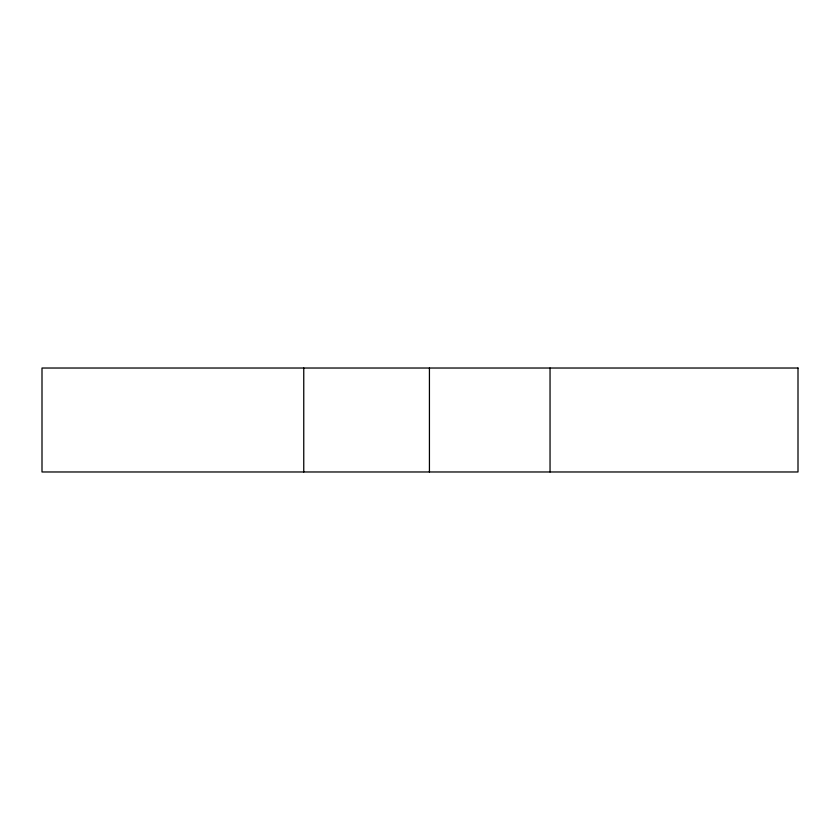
<?xml version="1.0" encoding="UTF-8"?>
<svg xmlns="http://www.w3.org/2000/svg" width="840" height="840" viewBox="0 0 840 840"><rect width="100%" height="100%" fill="white"/><g stroke="black" fill="none" stroke-linecap="round" stroke-linejoin="round"><path stroke-width="1.26" d="M550.043 368.025L550.043 471.975M429.429 368.025L429.429 471.975M303.755 368.025L303.755 471.975M798 368.025L42 368.025L42 471.975L798 471.975L798 368.025"/></g></svg>
